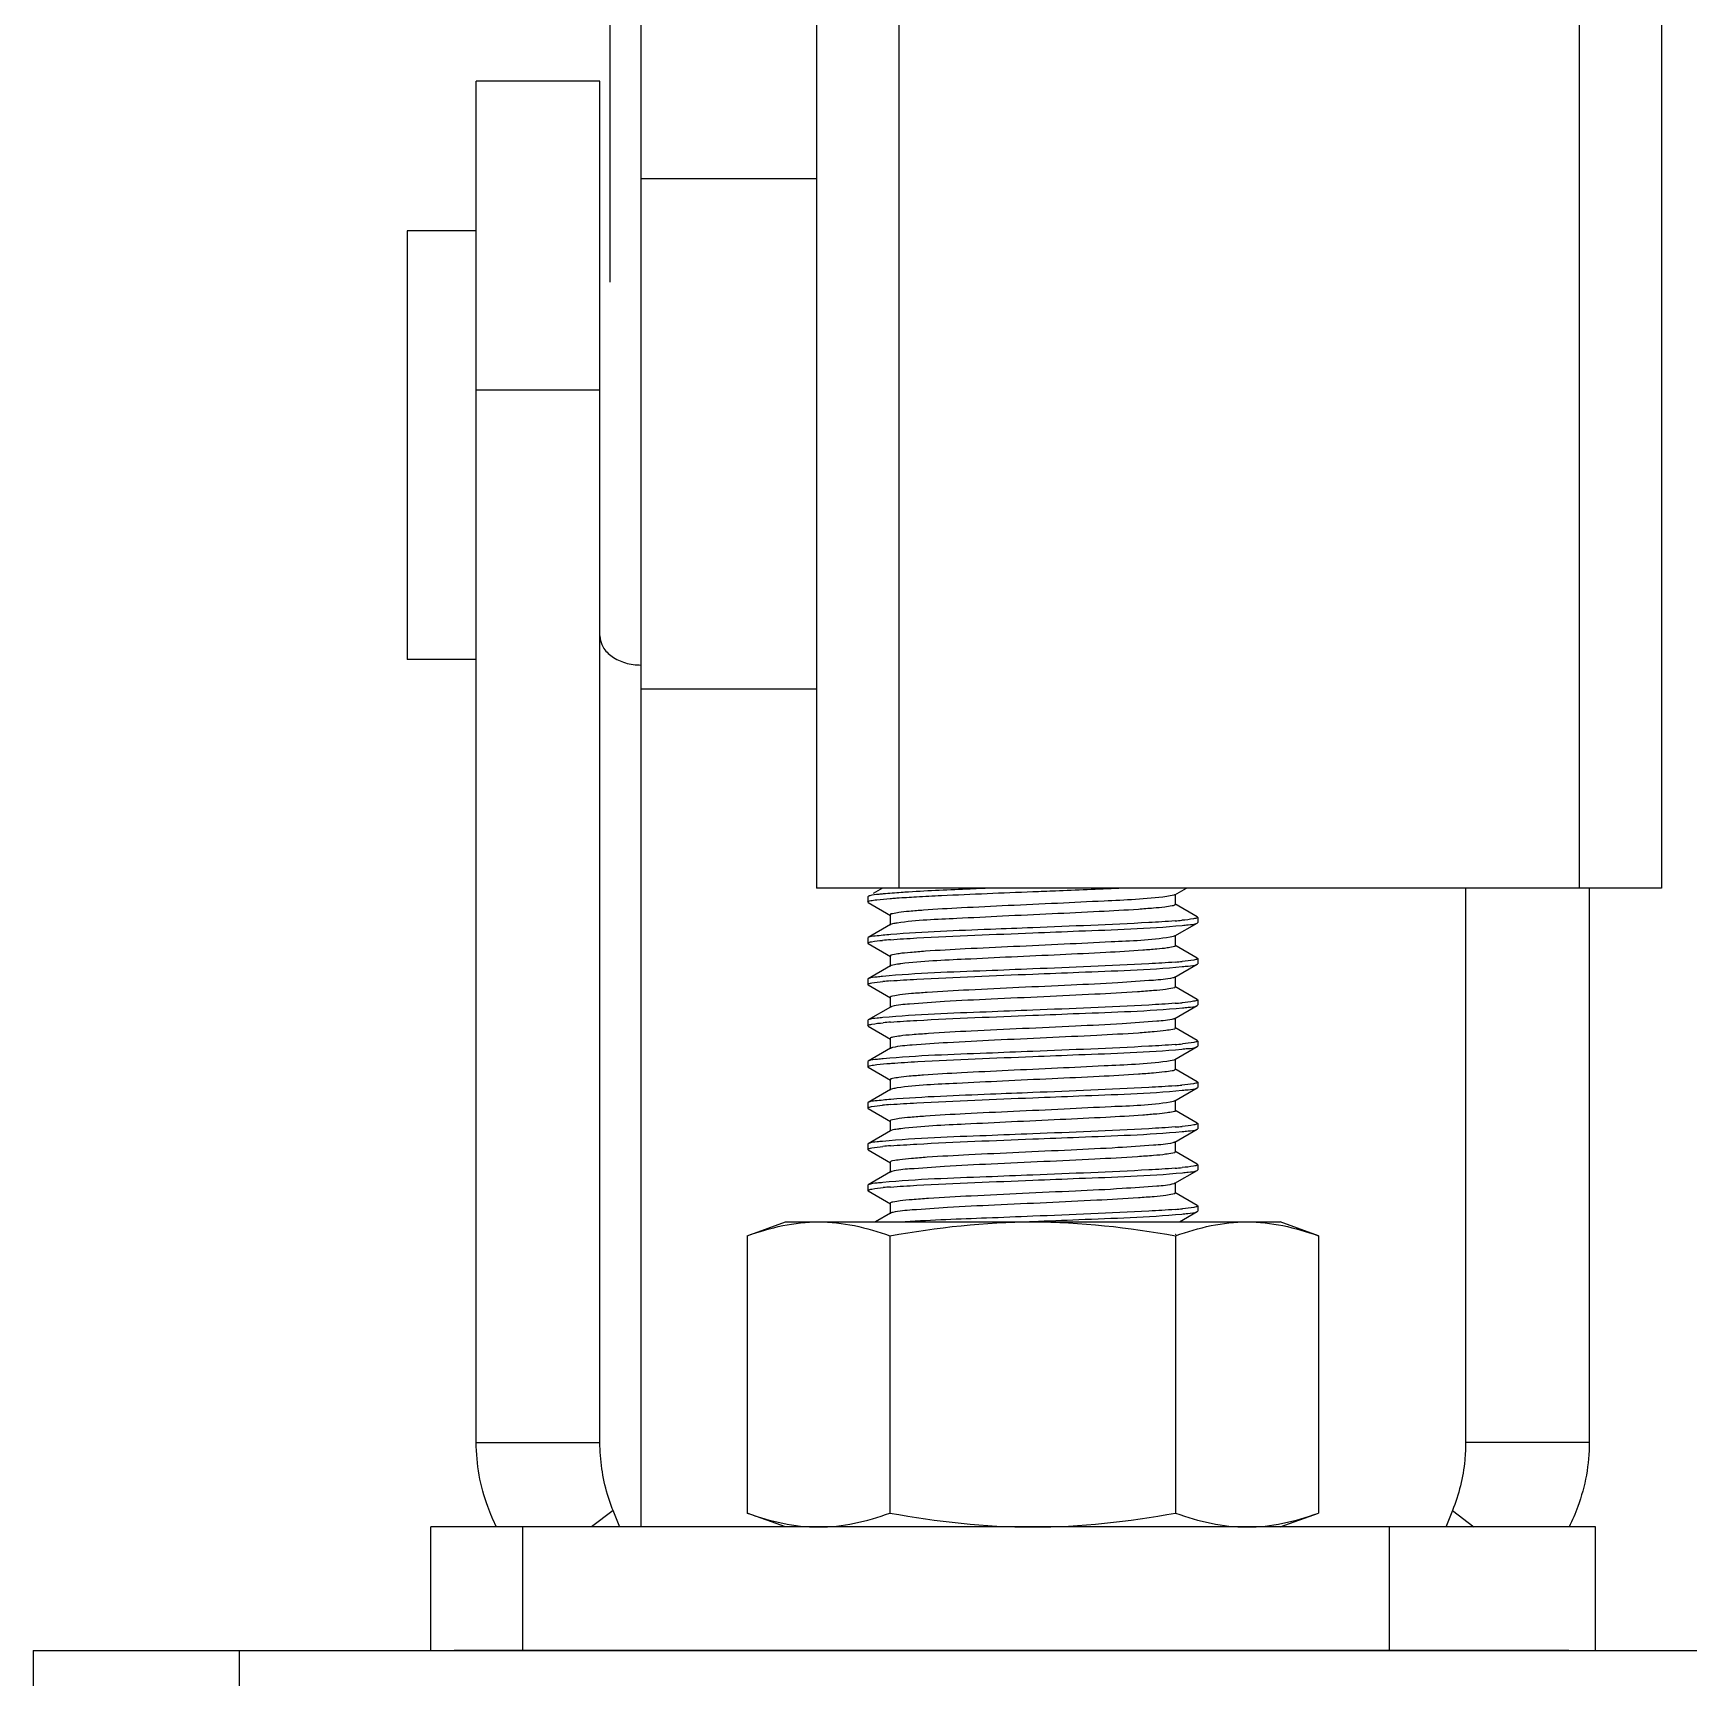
# Model space of a CAD drawing. Extents: x 1725261 to 1937680, y 860327 to 1571294.
# Drawn here: x 1824539 to 1825254, y 1235058 to 1235768 of the extents above; entities that cross this region are included whole.
import ezdxf

# ---------------------------------------------------------------- set-up
doc = ezdxf.new("R2010")
doc.units = 0
doc.header["$LTSCALE"] = 1000
doc.header["$MEASUREMENT"] = 0

msp = doc.modelspace()

# ---------------------------------------------------------------- linework, layer by layer
at = {"linetype": 'Continuous'}
for p, q in [((1824787.96, 1235660.53), (1824787.96, 1238674.19)), ((1824876.94, 1238358.6), (1824876.94, 1235398.99)), ((1824912.53, 1238358.6), (1824912.53, 1235398.99)), ((1825206.15, 1238358.6), (1825206.15, 1235398.99)), ((1825241.74, 1238358.6), (1825241.74, 1235398.99)), ((1824801.31, 1235123.13), (1824801.31, 1236197.1)), ((1824730.13, 1235159.65), (1824730.13, 1235747.36)), ((1824783.52, 1235747.36), (1824730.13, 1235747.36)), ((1824783.52, 1235159.65), (1824783.52, 1235747.36)), ((1824876.94, 1235705.12), (1824801.31, 1235705.12)), ((1824730.13, 1235682.62), (1824700.34, 1235682.62)), ((1824783.52, 1235613.89), (1824730.13, 1235613.89)), ((1824730.13, 1235497.69), (1824700.34, 1235497.69)), ((1824876.94, 1235484.88), (1824801.31, 1235484.88)), ((1825241.74, 1235398.99), (1824876.94, 1235398.99)), ((1824905.55, 1235398.99), (1824901.51, 1235396.66)), ((1825031.72, 1235396.1), (1825036.72, 1235398.99)), ((1825157.21, 1235398.99), (1825157.21, 1235159.65)), ((1825210.59, 1235398.99), (1825210.59, 1235159.65)), ((1824899.35, 1235395.4), (1824899.18, 1235395.21)), ((1824899.18, 1235395.21), (1824899.18, 1235392.98)), ((1824899.35, 1235392.79), (1824899.18, 1235392.98)), ((1824899.35, 1235392.79), (1824909.01, 1235387.2)), ((1824908.83, 1235394.48), (1824909.33, 1235394.52)), ((1825041.37, 1235386.51), (1825031.72, 1235392.1)), ((1825031.91, 1235391.87), (1825031.91, 1235396.32)), ((1824909.01, 1235383.2), (1824899.35, 1235377.61)), ((1824908.81, 1235387.42), (1824908.81, 1235382.97)), ((1825031.72, 1235378.3), (1825041.37, 1235383.89)), ((1825041.37, 1235386.51), (1825041.54, 1235386.31)), ((1825041.37, 1235383.89), (1825041.54, 1235384.09)), ((1825041.54, 1235386.31), (1825041.54, 1235384.09)), ((1824899.35, 1235377.61), (1824899.18, 1235377.41)), ((1824899.18, 1235377.41), (1824899.18, 1235375.19)), ((1825031.91, 1235374.08), (1825031.91, 1235378.53)), ((1824899.35, 1235374.99), (1824899.18, 1235375.19)), ((1824899.35, 1235374.99), (1824909.01, 1235369.4)), ((1824908.81, 1235369.63), (1824908.81, 1235365.18)), ((1825041.37, 1235368.71), (1825031.72, 1235374.3)), ((1825041.37, 1235368.71), (1825041.54, 1235368.52)), ((1825041.54, 1235368.52), (1825041.54, 1235366.29)), ((1824909.01, 1235365.4), (1824899.35, 1235359.81)), ((1824909.28, 1235365.53), (1824909.01, 1235365.4)), ((1825031.72, 1235360.51), (1825041.37, 1235366.1)), ((1825041.37, 1235366.1), (1825041.54, 1235366.29)), ((1824899.35, 1235359.81), (1824899.18, 1235359.62)), ((1824899.18, 1235359.62), (1824899.18, 1235357.39)), ((1824899.35, 1235357.2), (1824899.18, 1235357.39)), ((1824899.35, 1235357.2), (1824909.01, 1235351.61)), ((1825041.37, 1235350.92), (1825031.72, 1235356.51)), ((1825031.91, 1235356.28), (1825031.91, 1235360.73)), ((1824909.01, 1235347.61), (1824899.35, 1235342.02)), ((1824908.81, 1235351.83), (1824908.81, 1235347.38)), ((1825031.72, 1235342.71), (1825041.37, 1235348.3)), ((1825041.37, 1235350.92), (1825041.54, 1235350.72)), ((1825041.37, 1235348.3), (1825041.54, 1235348.5)), ((1825041.54, 1235350.72), (1825041.54, 1235348.5)), ((1824899.35, 1235342.02), (1824899.18, 1235341.82)), ((1824899.18, 1235341.82), (1824899.18, 1235339.6)), ((1825031.72, 1235342.71), (1825031.36, 1235342.56)), ((1825031.91, 1235338.49), (1825031.91, 1235342.94)), ((1824899.35, 1235339.4), (1824899.18, 1235339.6)), ((1824899.35, 1235339.4), (1824909.01, 1235333.81)), ((1824908.81, 1235334.04), (1824908.81, 1235329.59)), ((1825041.37, 1235333.12), (1825031.72, 1235338.71)), ((1825041.37, 1235333.12), (1825041.54, 1235332.93)), ((1825041.54, 1235332.93), (1825041.54, 1235330.7)), ((1824909.01, 1235329.82), (1824899.35, 1235324.22)), ((1825031.72, 1235324.92), (1825041.37, 1235330.51)), ((1825041.37, 1235330.51), (1825041.54, 1235330.7)), ((1824899.35, 1235324.22), (1824899.18, 1235324.03)), ((1824899.18, 1235324.03), (1824899.18, 1235321.8)), ((1824899.35, 1235321.61), (1824899.18, 1235321.8)), ((1824899.35, 1235321.61), (1824909.01, 1235316.02)), ((1824908.83, 1235323.3), (1824909.33, 1235323.34)), ((1825041.37, 1235315.33), (1825031.72, 1235320.92)), ((1825031.91, 1235320.69), (1825031.91, 1235325.14)), ((1824909.01, 1235312.02), (1824899.35, 1235306.43)), ((1824908.81, 1235316.24), (1824908.81, 1235311.79)), ((1825031.72, 1235307.12), (1825041.37, 1235312.71)), ((1825041.37, 1235315.33), (1825041.54, 1235315.13)), ((1825041.37, 1235312.71), (1825041.54, 1235312.91)), ((1825041.54, 1235315.13), (1825041.54, 1235312.91)), ((1824899.35, 1235306.43), (1824899.18, 1235306.23)), ((1824899.18, 1235306.23), (1824899.18, 1235304.01)), ((1824899.35, 1235303.81), (1824899.18, 1235304.01)), ((1825031.91, 1235302.9), (1825031.91, 1235307.35)), ((1824899.35, 1235303.81), (1824909.01, 1235298.22)), ((1824908.81, 1235298.45), (1824908.81, 1235294)), ((1825041.37, 1235297.53), (1825031.72, 1235303.12)), ((1825041.37, 1235297.53), (1825041.54, 1235297.34)), ((1825041.54, 1235297.34), (1825041.54, 1235295.11)), ((1824909.01, 1235294.23), (1824899.35, 1235288.63)), ((1824909.28, 1235294.35), (1824909.01, 1235294.23)), ((1825031.72, 1235289.33), (1825041.37, 1235294.92)), ((1825041.37, 1235294.92), (1825041.54, 1235295.11)), ((1824899.35, 1235288.63), (1824899.18, 1235288.44)), ((1824899.18, 1235288.44), (1824899.18, 1235286.21)), ((1824899.35, 1235286.02), (1824899.18, 1235286.21)), ((1824899.35, 1235286.02), (1824909.01, 1235280.43)), ((1825041.37, 1235279.74), (1825031.72, 1235285.33)), ((1825031.91, 1235285.1), (1825031.91, 1235289.55)), ((1824909.01, 1235276.43), (1824899.35, 1235270.84)), ((1824908.81, 1235280.65), (1824908.81, 1235276.2)), ((1825031.72, 1235271.53), (1825041.37, 1235277.12)), ((1825041.37, 1235279.74), (1825041.54, 1235279.54)), ((1825041.37, 1235277.12), (1825041.54, 1235277.32)), ((1825041.54, 1235279.54), (1825041.54, 1235277.32)), ((1824899.35, 1235270.84), (1824899.18, 1235270.64)), ((1824899.18, 1235270.64), (1824899.18, 1235268.42)), ((1824899.35, 1235268.22), (1824899.18, 1235268.42)), ((1824899.35, 1235268.22), (1824909.01, 1235262.63)), ((1825031.72, 1235271.53), (1825031.36, 1235271.38)), ((1825031.91, 1235267.31), (1825031.91, 1235271.76)), ((1824908.81, 1235262.86), (1824908.81, 1235258.41)), ((1825041.37, 1235261.94), (1825031.72, 1235267.53)), ((1825041.37, 1235261.94), (1825041.54, 1235261.75)), ((1825041.54, 1235261.75), (1825041.54, 1235259.52)), ((1824847.08, 1235248.84), (1824863.59, 1235254.85)), ((1824863.59, 1235254.85), (1825077.13, 1235254.85)), ((1824909.01, 1235258.64), (1824902.47, 1235254.85)), ((1825033.64, 1235254.85), (1825041.37, 1235259.33)), ((1825041.37, 1235259.33), (1825041.54, 1235259.52)), ((1825093.65, 1235248.84), (1825077.13, 1235254.85)), ((1824847.08, 1235248.84), (1824847.08, 1235129.18)), ((1824908.72, 1235248.84), (1824908.72, 1235129.18)), ((1825032.01, 1235248.84), (1825032.01, 1235129.18)), ((1825093.65, 1235248.84), (1825093.65, 1235129.18)), ((1824730.13, 1235159.65), (1824783.52, 1235159.65)), ((1825210.59, 1235159.65), (1825157.21, 1235159.65)), ((1824789.19, 1235130.22), (1824779.93, 1235123.18)), ((1824792.04, 1235123.13), (1824789.19, 1235130.22)), ((1824863.59, 1235123.17), (1824847.08, 1235129.18)), ((1825077.13, 1235123.17), (1825093.65, 1235129.18)), ((1825151.53, 1235130.22), (1825148.69, 1235123.13)), ((1825151.53, 1235130.22), (1825160.79, 1235123.18)), ((1825213.27, 1235123.17), (1824710.56, 1235123.17)), ((1824710.56, 1235069.78), (1824710.56, 1235123.17)), ((1824750.24, 1235069.78), (1824750.24, 1235123.17)), ((1825124.3, 1235069.78), (1825124.3, 1235123.17)), ((1825213.27, 1235069.78), (1825213.27, 1235123.17)), ((1824538.83, 1235069.78), (1824538.83, 1234963.01)), ((1824538.83, 1235069.78), (1825265.42, 1235069.78)), ((1824627.81, 1235069.78), (1824627.81, 1234963.01))]:
    msp.add_line(p, q, dxfattribs=at)
msp.add_line((1824700.34, 1235682.62), (1824700.34, 1235497.69))
at = {"color": 7}
msp.add_line((1825201.7, 1235069.78), (1824720.58, 1235069.78), dxfattribs=at)
at = {"linetype": 'Continuous'}
for centre, radius, start, end in [((1825015.69, 1235590.91), 206.72, 274.45949, 275.27319), ((1824924.07, 1235182.04), 195.24, 94.44665, 95.44856), ((1825016.1, 1235568.26), 201.86, 274.45708, 275.34311), ((1824924.19, 1235162.81), 196.68, 94.45208, 95.42243), ((1825016.06, 1235550.93), 202.32, 274.45721, 275.33727), ((1824924.59, 1235140.32), 201.39, 94.4567, 95.35017), ((1825030.02, 1235346.45), 4.11, 287.90929, 289.04387), ((1824912.19, 1235320.84), 9.56, 103.46037, 104.3304), ((1825016.28, 1235530.46), 199.64, 274.45618, 275.37567), ((1825015.69, 1235519.73), 206.72, 274.45949, 275.27319), ((1824924.07, 1235110.86), 195.24, 94.44665, 95.44856), ((1825016.1, 1235497.08), 201.86, 274.45708, 275.34311), ((1824924.19, 1235091.63), 196.68, 94.45208, 95.42243), ((1825016.06, 1235479.75), 202.32, 274.45721, 275.33727), ((1824924.59, 1235069.14), 201.39, 94.4567, 95.35017), ((1825030.02, 1235275.27), 4.11, 287.90929, 289.04387), ((1824912.19, 1235249.66), 9.56, 103.46037, 104.3304), ((1825016.28, 1235459.28), 199.64, 274.45618, 275.37567)]:
    msp.add_arc(centre, radius, start, end, dxfattribs=at)
for points, knots in [([(1824783.52, 1235507.83), (1824783.52, 1235506.16), (1824784.6, 1235502.58), (1824788.74, 1235498.48), (1824794.57, 1235495.85), (1824799.02, 1235495.25), (1824801.31, 1235495.25)], [0, 0, 0, 0, 0.209483, 0.444656, 0.71201, 1, 1, 1, 1]), ([(1824916.74, 1235397.24), (1824915.69, 1235397.18), (1824912.04, 1235396.95), (1824908.39, 1235396.68), (1824905.81, 1235396.44)], [0, 0, 0, 0, 0.289976, 1, 1, 1, 1]), ([(1824953.72, 1235398.99), (1824950.24, 1235398.85), (1824937.91, 1235398.33), (1824925.58, 1235397.78), (1824916.74, 1235397.24)], [0, 0, 0, 0, 0.282306, 1, 1, 1, 1]), ([(1824920.1, 1235395.21), (1824923.7, 1235395.41), (1824940.44, 1235396.26), (1824957.2, 1235396.91), (1824970.36, 1235397.43)], [0, 0, 0, 0, 0.214557, 1, 1, 1, 1]), ([(1824970.36, 1235397.43), (1824973.61, 1235397.56), (1824986.01, 1235398.06), (1824998.41, 1235398.56), (1825007.56, 1235398.99)], [0, 0, 0, 0, 0.261922, 1, 1, 1, 1]), ([(1824899.18, 1235392.98), (1824899.18, 1235393.07), (1824900.02, 1235393.66), (1824900.86, 1235393.61), (1824901.64, 1235393.73)], [0, 0, 0, 0, 0.092798, 1, 1, 1, 1]), ([(1824899.97, 1235395.63), (1824899.85, 1235395.6), (1824899.64, 1235395.53), (1824899.43, 1235395.45), (1824899.35, 1235395.4)], [0, 0, 0, 0, 0.580864, 1, 1, 1, 1]), ([(1824905.81, 1235396.44), (1824905.15, 1235396.38), (1824903.2, 1235396.17), (1824901.23, 1235395.97), (1824899.97, 1235395.63)], [0, 0, 0, 0, 0.336916, 1, 1, 1, 1]), ([(1824901.64, 1235393.73), (1824902.09, 1235393.8), (1824904.48, 1235394.12), (1824906.88, 1235394.32), (1824908.83, 1235394.48)], [0, 0, 0, 0, 0.190958, 1, 1, 1, 1]), ([(1825028.2, 1235395.33), (1825019.23, 1235394.13), (1825003.46, 1235393.52), (1824980.63, 1235392.32), (1824960.09, 1235391.41), (1824940.86, 1235390.47), (1824926.54, 1235389.69), (1824917.68, 1235388.96), (1824912.91, 1235388.55), (1824910.64, 1235388.04), (1824908.81, 1235387.78), (1824908.81, 1235387.42)], [0, 0, 0, 0, 0.226556, 0.394464, 0.573122, 0.741029, 0.877994, 0.929534, 0.967621, 0.99116, 1, 1, 1, 1]), ([(1824909.33, 1235394.52), (1824910.12, 1235394.58), (1824913.71, 1235394.84), (1824917.3, 1235395.06), (1824920.1, 1235395.21)], [0, 0, 0, 0, 0.220114, 1, 1, 1, 1]), ([(1825031.86, 1235391.76), (1825031.56, 1235391.4), (1825029.83, 1235391.2), (1825026.83, 1235390.63), (1825021.88, 1235390.23), (1825012.5, 1235389.5), (1824997.89, 1235388.72), (1824978.36, 1235387.78), (1824957.85, 1235386.88), (1824935.54, 1235385.66), (1824920.28, 1235385.14), (1824911.75, 1235383.85)], [0, 0, 0, 0, 0.011937, 0.038615, 0.07957, 0.133598, 0.274096, 0.443272, 0.620779, 0.785256, 1, 1, 1, 1]), ([(1825031.72, 1235396.1), (1825031.57, 1235396.01), (1825030.42, 1235395.61), (1825029.22, 1235395.47), (1825028.2, 1235395.33)], [0, 0, 0, 0, 0.140461, 1, 1, 1, 1]), ([(1825031.91, 1235391.87), (1825031.91, 1235391.85), (1825031.9, 1235391.81), (1825031.88, 1235391.78), (1825031.86, 1235391.76)], [0, 0, 0, 0, 0.463467, 1, 1, 1, 1]), ([(1824911.75, 1235383.85), (1824911.42, 1235383.8), (1824910.51, 1235383.64), (1824909.54, 1235383.5), (1824909.01, 1235383.2)], [0, 0, 0, 0, 0.353551, 1, 1, 1, 1]), ([(1825031.77, 1235384.81), (1825027.99, 1235384.51), (1825007.54, 1235383.28), (1824987.06, 1235382.53), (1824970.36, 1235381.86)], [0, 0, 0, 0, 0.184619, 1, 1, 1, 1]), ([(1824970.36, 1235379.64), (1824977.01, 1235379.9), (1824998.52, 1235380.82), (1825020.07, 1235381.46), (1825034.89, 1235382.85)], [0, 0, 0, 0, 0.308711, 1, 1, 1, 1]), ([(1825040.71, 1235385.88), (1825040.39, 1235385.79), (1825038.4, 1235385.41), (1825036.38, 1235385.22), (1825034.69, 1235385.06)], [0, 0, 0, 0, 0.163149, 1, 1, 1, 1]), ([(1825034.89, 1235382.85), (1825035.72, 1235382.93), (1825037.86, 1235383.23), (1825040.2, 1235383.21), (1825041.37, 1235383.89)], [0, 0, 0, 0, 0.379419, 1, 1, 1, 1]), ([(1825041.54, 1235386.31), (1825041.54, 1235386.21), (1825041.2, 1235386), (1825040.92, 1235385.93), (1825040.71, 1235385.88)], [0, 0, 0, 0, 0.312916, 1, 1, 1, 1]), ([(1824899.18, 1235375.19), (1824899.18, 1235375.28), (1824899.47, 1235375.48), (1824899.72, 1235375.54), (1824899.91, 1235375.59)], [0, 0, 0, 0, 0.319044, 1, 1, 1, 1]), ([(1824909.03, 1235378.92), (1824906.81, 1235378.75), (1824903.65, 1235378.31), (1824900.25, 1235378.12), (1824899.35, 1235377.61)], [0, 0, 0, 0, 0.683777, 1, 1, 1, 1]), ([(1824899.91, 1235375.59), (1824900.2, 1235375.68), (1824902.06, 1235376.06), (1824903.95, 1235376.24), (1824905.54, 1235376.4)], [0, 0, 0, 0, 0.160861, 1, 1, 1, 1]), ([(1825029.66, 1235377.76), (1825021.26, 1235376.32), (1825005.93, 1235375.92), (1824983.41, 1235374.63), (1824962.37, 1235373.73), (1824942.42, 1235372.76), (1824927.47, 1235371.96), (1824918.16, 1235371.21), (1824913.13, 1235370.79), (1824910.75, 1235370.25), (1824908.81, 1235370), (1824908.82, 1235369.63)], [0, 0, 0, 0, 0.210773, 0.377666, 0.558838, 0.731273, 0.873076, 0.926648, 0.966309, 0.990838, 1, 1, 1, 1]), ([(1824908.94, 1235376.69), (1824912.71, 1235376.99), (1824933.17, 1235378.22), (1824953.66, 1235378.97), (1824970.36, 1235379.64)], [0, 0, 0, 0, 0.184504, 1, 1, 1, 1]), ([(1824970.36, 1235381.86), (1824964.27, 1235381.62), (1824943.82, 1235380.78), (1824923.36, 1235380.04), (1824909.03, 1235378.92)], [0, 0, 0, 0, 0.297814, 1, 1, 1, 1]), ([(1825031.71, 1235378.3), (1825031.48, 1235378.17), (1825030.79, 1235377.97), (1825030.1, 1235377.83), (1825029.66, 1235377.76)], [0, 0, 0, 0, 0.374139, 1, 1, 1, 1]), ([(1825031.91, 1235374.08), (1825031.91, 1235373.73), (1825030.15, 1235373.47), (1825027.93, 1235372.97), (1825023.29, 1235372.56), (1825014.64, 1235371.84), (1825000.65, 1235371.07), (1824981.77, 1235370.14), (1824961.5, 1235369.24), (1824938.56, 1235368.07), (1824922.6, 1235367.4), (1824913.39, 1235366.28)], [0, 0, 0, 0, 0.008683, 0.031763, 0.069103, 0.119686, 0.254361, 0.420111, 0.597552, 0.765912, 1, 1, 1, 1]), ([(1825041.54, 1235368.52), (1825041.54, 1235368.43), (1825041.25, 1235368.23), (1825041, 1235368.16), (1825040.81, 1235368.11)], [0, 0, 0, 0, 0.318137, 1, 1, 1, 1]), ([(1824970.36, 1235364.07), (1824963.66, 1235363.8), (1824942.05, 1235362.88), (1824920.4, 1235362.26), (1824905.54, 1235360.82)], [0, 0, 0, 0, 0.309919, 1, 1, 1, 1]), ([(1824908.93, 1235358.89), (1824912.7, 1235359.19), (1824933.17, 1235360.43), (1824953.66, 1235361.18), (1824970.36, 1235361.84)], [0, 0, 0, 0, 0.184493, 1, 1, 1, 1]), ([(1824913.39, 1235366.28), (1824912.91, 1235366.22), (1824911.54, 1235366.03), (1824910.14, 1235365.85), (1824909.28, 1235365.53)], [0, 0, 0, 0, 0.341642, 1, 1, 1, 1]), ([(1825031.78, 1235367.02), (1825028.01, 1235366.72), (1825007.55, 1235365.48), (1824987.06, 1235364.73), (1824970.36, 1235364.07)], [0, 0, 0, 0, 0.184538, 1, 1, 1, 1]), ([(1824970.36, 1235361.84), (1824977, 1235362.11), (1824998.51, 1235363.02), (1825020.06, 1235363.66), (1825034.88, 1235365.06)], [0, 0, 0, 0, 0.308641, 1, 1, 1, 1]), ([(1825034.88, 1235365.06), (1825035.71, 1235365.13), (1825037.85, 1235365.44), (1825040.2, 1235365.41), (1825041.37, 1235366.1)], [0, 0, 0, 0, 0.379512, 1, 1, 1, 1]), ([(1825040.81, 1235368.11), (1825040.51, 1235368.03), (1825038.55, 1235367.63), (1825036.56, 1235367.44), (1825034.89, 1235367.28)], [0, 0, 0, 0, 0.159502, 1, 1, 1, 1]), ([(1824899.18, 1235357.39), (1824899.18, 1235357.49), (1824899.48, 1235357.68), (1824899.73, 1235357.75), (1824899.91, 1235357.8)], [0, 0, 0, 0, 0.318595, 1, 1, 1, 1]), ([(1824905.54, 1235360.82), (1824904.75, 1235360.75), (1824902.71, 1235360.46), (1824900.48, 1235360.47), (1824899.35, 1235359.81)], [0, 0, 0, 0, 0.378482, 1, 1, 1, 1]), ([(1824899.91, 1235357.8), (1824900.21, 1235357.88), (1824902.09, 1235358.27), (1824904.01, 1235358.45), (1824905.61, 1235358.61)], [0, 0, 0, 0, 0.160696, 1, 1, 1, 1]), ([(1825030.76, 1235360.18), (1825028.04, 1235359.53), (1825020.1, 1235358.98), (1825005.49, 1235357.92), (1824986.13, 1235357.01), (1824964.66, 1235356.02), (1824944.01, 1235355.04), (1824928.41, 1235354.22), (1824918.66, 1235353.45), (1824913.36, 1235353.03), (1824910.86, 1235352.47), (1824908.82, 1235352.22), (1824908.82, 1235351.83)], [0, 0, 0, 0, 0.068576, 0.194029, 0.359725, 0.543506, 0.720761, 0.867753, 0.923531, 0.964877, 0.99049, 1, 1, 1, 1]), ([(1825031.91, 1235356.28), (1825031.91, 1235355.89), (1825029.81, 1235355.65), (1825027.25, 1235355.06), (1825021.81, 1235354.64), (1825011.84, 1235353.86), (1824995.92, 1235353.03), (1824974.92, 1235352.04), (1824953.25, 1235351.03), (1824933.91, 1235350.15), (1824919.68, 1235349.01), (1824912.02, 1235348.56), (1824909.55, 1235347.82)], [0, 0, 0, 0, 0.009703, 0.035887, 0.07813, 0.135078, 0.284815, 0.464601, 0.649729, 0.81476, 0.937049, 1, 1, 1, 1]), ([(1825031.71, 1235360.51), (1825031.6, 1235360.44), (1825031.28, 1235360.32), (1825030.95, 1235360.23), (1825030.76, 1235360.18)], [0, 0, 0, 0, 0.406881, 1, 1, 1, 1]), ([(1824909.55, 1235347.82), (1824909.45, 1235347.79), (1824909.26, 1235347.73), (1824909.08, 1235347.65), (1824909.01, 1235347.61)], [0, 0, 0, 0, 0.569522, 1, 1, 1, 1]), ([(1825031.78, 1235349.22), (1825028.01, 1235348.92), (1825007.55, 1235347.69), (1824987.06, 1235346.94), (1824970.36, 1235346.27)], [0, 0, 0, 0, 0.184553, 1, 1, 1, 1]), ([(1824970.36, 1235344.05), (1824977.02, 1235344.31), (1824998.57, 1235345.23), (1825020.15, 1235345.86), (1825034.99, 1235347.27)], [0, 0, 0, 0, 0.309073, 1, 1, 1, 1]), ([(1825040.72, 1235350.29), (1825040.41, 1235350.21), (1825038.48, 1235349.83), (1825036.52, 1235349.64), (1825034.88, 1235349.49)], [0, 0, 0, 0, 0.163341, 1, 1, 1, 1]), ([(1825034.99, 1235347.27), (1825035.8, 1235347.35), (1825037.91, 1235347.65), (1825040.21, 1235347.63), (1825041.37, 1235348.3)], [0, 0, 0, 0, 0.379133, 1, 1, 1, 1]), ([(1825041.54, 1235350.72), (1825041.54, 1235350.62), (1825041.2, 1235350.42), (1825040.93, 1235350.35), (1825040.72, 1235350.29)], [0, 0, 0, 0, 0.314295, 1, 1, 1, 1]), ([(1824899.18, 1235339.6), (1824899.18, 1235339.7), (1824899.51, 1235339.9), (1824899.77, 1235339.97), (1824899.97, 1235340.02)], [0, 0, 0, 0, 0.315177, 1, 1, 1, 1]), ([(1824905.61, 1235343.04), (1824904.81, 1235342.96), (1824902.75, 1235342.67), (1824900.49, 1235342.68), (1824899.35, 1235342.02)], [0, 0, 0, 0, 0.378727, 1, 1, 1, 1]), ([(1824899.97, 1235340.02), (1824900.28, 1235340.1), (1824902.21, 1235340.49), (1824904.17, 1235340.68), (1824905.81, 1235340.83)], [0, 0, 0, 0, 0.16229, 1, 1, 1, 1]), ([(1824970.36, 1235346.27), (1824963.68, 1235346.01), (1824942.09, 1235345.08), (1824920.46, 1235344.46), (1824905.61, 1235343.04)], [0, 0, 0, 0, 0.309586, 1, 1, 1, 1]), ([(1825031.29, 1235342.53), (1825028.9, 1235341.76), (1825021.34, 1235341.37), (1825007.24, 1235340.18), (1824987.91, 1235339.32), (1824966.17, 1235338.29), (1824945.07, 1235337.3), (1824929.05, 1235336.47), (1824918.99, 1235335.68), (1824913.51, 1235335.26), (1824910.93, 1235334.68), (1824908.82, 1235334.44), (1824908.82, 1235334.04)], [0, 0, 0, 0, 0.061098, 0.182334, 0.347135, 0.532706, 0.713328, 0.863975, 0.921317, 0.963856, 0.990226, 1, 1, 1, 1]), ([(1824908.94, 1235341.1), (1824912.71, 1235341.4), (1824933.17, 1235342.63), (1824953.66, 1235343.38), (1824970.36, 1235344.05)], [0, 0, 0, 0, 0.184541, 1, 1, 1, 1]), ([(1825031.91, 1235338.49), (1825031.91, 1235338.1), (1825029.87, 1235337.85), (1825027.37, 1235337.29), (1825022.06, 1235336.87), (1825012.31, 1235336.1), (1824996.71, 1235335.28), (1824976.05, 1235334.3), (1824954.58, 1235333.31), (1824935.22, 1235332.4), (1824920.62, 1235331.34), (1824912.68, 1235330.79), (1824909.96, 1235330.14)], [0, 0, 0, 0, 0.009517, 0.035128, 0.076492, 0.132277, 0.279305, 0.456588, 0.640385, 0.806077, 0.931494, 1, 1, 1, 1]), ([(1825041.54, 1235332.93), (1825041.54, 1235332.84), (1825041.26, 1235332.64), (1825041.02, 1235332.58), (1825040.83, 1235332.53)], [0, 0, 0, 0, 0.319254, 1, 1, 1, 1]), ([(1824970.36, 1235328.48), (1824963.72, 1235328.21), (1824942.19, 1235327.3), (1824920.64, 1235326.66), (1824905.81, 1235325.26)], [0, 0, 0, 0, 0.308784, 1, 1, 1, 1]), ([(1824909.82, 1235330.1), (1824909.66, 1235330.06), (1824909.38, 1235329.98), (1824909.11, 1235329.87), (1824909.01, 1235329.82)], [0, 0, 0, 0, 0.585672, 1, 1, 1, 1]), ([(1824909.33, 1235323.34), (1824913.11, 1235323.63), (1824933.44, 1235324.85), (1824953.8, 1235325.59), (1824970.36, 1235326.25)], [0, 0, 0, 0, 0.186017, 1, 1, 1, 1]), ([(1825031.79, 1235331.43), (1825028.02, 1235331.13), (1825007.56, 1235329.89), (1824987.07, 1235329.14), (1824970.36, 1235328.48)], [0, 0, 0, 0, 0.184509, 1, 1, 1, 1]), ([(1824970.36, 1235326.25), (1824976.97, 1235326.52), (1824998.41, 1235327.43), (1825019.9, 1235328.07), (1825034.69, 1235329.45)], [0, 0, 0, 0, 0.307895, 1, 1, 1, 1]), ([(1825034.69, 1235329.45), (1825035.54, 1235329.53), (1825037.75, 1235329.84), (1825040.16, 1235329.8), (1825041.37, 1235330.51)], [0, 0, 0, 0, 0.380051, 1, 1, 1, 1]), ([(1825040.83, 1235332.53), (1825040.53, 1235332.44), (1825038.6, 1235332.04), (1825036.64, 1235331.86), (1825034.99, 1235331.7)], [0, 0, 0, 0, 0.159053, 1, 1, 1, 1]), ([(1824899.18, 1235321.8), (1824899.18, 1235321.89), (1824900.02, 1235322.48), (1824900.86, 1235322.43), (1824901.64, 1235322.55)], [0, 0, 0, 0, 0.092798, 1, 1, 1, 1]), ([(1824905.81, 1235325.26), (1824904.99, 1235325.18), (1824902.85, 1235324.88), (1824900.52, 1235324.9), (1824899.35, 1235324.22)], [0, 0, 0, 0, 0.379378, 1, 1, 1, 1]), ([(1824901.64, 1235322.55), (1824902.09, 1235322.62), (1824904.48, 1235322.94), (1824906.88, 1235323.14), (1824908.83, 1235323.3)], [0, 0, 0, 0, 0.190958, 1, 1, 1, 1]), ([(1825028.2, 1235324.15), (1825019.23, 1235322.95), (1825003.46, 1235322.34), (1824980.63, 1235321.14), (1824960.09, 1235320.23), (1824940.86, 1235319.29), (1824926.54, 1235318.51), (1824917.68, 1235317.78), (1824912.91, 1235317.37), (1824910.64, 1235316.86), (1824908.81, 1235316.6), (1824908.81, 1235316.24)], [0, 0, 0, 0, 0.226556, 0.394464, 0.573122, 0.741029, 0.877994, 0.929534, 0.967621, 0.99116, 1, 1, 1, 1]), ([(1825031.86, 1235320.58), (1825031.56, 1235320.22), (1825029.83, 1235320.02), (1825026.83, 1235319.45), (1825021.88, 1235319.05), (1825012.5, 1235318.32), (1824997.89, 1235317.54), (1824978.36, 1235316.6), (1824957.85, 1235315.7), (1824935.54, 1235314.48), (1824920.28, 1235313.96), (1824911.75, 1235312.67)], [0, 0, 0, 0, 0.011937, 0.038615, 0.07957, 0.133598, 0.274096, 0.443272, 0.620779, 0.785256, 1, 1, 1, 1]), ([(1825031.72, 1235324.92), (1825031.57, 1235324.83), (1825030.42, 1235324.44), (1825029.22, 1235324.29), (1825028.2, 1235324.15)], [0, 0, 0, 0, 0.140461, 1, 1, 1, 1]), ([(1825031.91, 1235320.69), (1825031.91, 1235320.67), (1825031.9, 1235320.63), (1825031.88, 1235320.6), (1825031.86, 1235320.58)], [0, 0, 0, 0, 0.463467, 1, 1, 1, 1]), ([(1824911.75, 1235312.67), (1824911.42, 1235312.62), (1824910.51, 1235312.46), (1824909.54, 1235312.32), (1824909.01, 1235312.02)], [0, 0, 0, 0, 0.353551, 1, 1, 1, 1]), ([(1825031.77, 1235313.63), (1825027.99, 1235313.33), (1825007.54, 1235312.1), (1824987.06, 1235311.35), (1824970.36, 1235310.68)], [0, 0, 0, 0, 0.184619, 1, 1, 1, 1]), ([(1824970.36, 1235308.46), (1824977.01, 1235308.72), (1824998.52, 1235309.64), (1825020.07, 1235310.28), (1825034.89, 1235311.67)], [0, 0, 0, 0, 0.308711, 1, 1, 1, 1]), ([(1825040.71, 1235314.7), (1825040.39, 1235314.61), (1825038.4, 1235314.23), (1825036.38, 1235314.04), (1825034.69, 1235313.88)], [0, 0, 0, 0, 0.163149, 1, 1, 1, 1]), ([(1825034.89, 1235311.67), (1825035.72, 1235311.75), (1825037.86, 1235312.05), (1825040.2, 1235312.03), (1825041.37, 1235312.71)], [0, 0, 0, 0, 0.379419, 1, 1, 1, 1]), ([(1825041.54, 1235315.13), (1825041.54, 1235315.03), (1825041.2, 1235314.82), (1825040.92, 1235314.75), (1825040.71, 1235314.7)], [0, 0, 0, 0, 0.312916, 1, 1, 1, 1]), ([(1824899.18, 1235304.01), (1824899.18, 1235304.1), (1824899.47, 1235304.3), (1824899.72, 1235304.36), (1824899.91, 1235304.41)], [0, 0, 0, 0, 0.319044, 1, 1, 1, 1]), ([(1824909.03, 1235307.74), (1824906.81, 1235307.57), (1824903.65, 1235307.13), (1824900.25, 1235306.94), (1824899.35, 1235306.43)], [0, 0, 0, 0, 0.683777, 1, 1, 1, 1]), ([(1824899.91, 1235304.41), (1824900.2, 1235304.5), (1824902.06, 1235304.88), (1824903.95, 1235305.06), (1824905.54, 1235305.22)], [0, 0, 0, 0, 0.160861, 1, 1, 1, 1]), ([(1825029.66, 1235306.58), (1825021.26, 1235305.14), (1825005.93, 1235304.74), (1824983.41, 1235303.45), (1824962.37, 1235302.55), (1824942.42, 1235301.58), (1824927.47, 1235300.78), (1824918.16, 1235300.03), (1824913.13, 1235299.61), (1824910.75, 1235299.07), (1824908.81, 1235298.82), (1824908.82, 1235298.45)], [0, 0, 0, 0, 0.210773, 0.377666, 0.558838, 0.731273, 0.873076, 0.926648, 0.966309, 0.990838, 1, 1, 1, 1]), ([(1824908.94, 1235305.51), (1824912.71, 1235305.81), (1824933.17, 1235307.04), (1824953.66, 1235307.79), (1824970.36, 1235308.46)], [0, 0, 0, 0, 0.184504, 1, 1, 1, 1]), ([(1824970.36, 1235310.68), (1824964.27, 1235310.44), (1824943.82, 1235309.6), (1824923.36, 1235308.86), (1824909.03, 1235307.74)], [0, 0, 0, 0, 0.297814, 1, 1, 1, 1]), ([(1825031.71, 1235307.12), (1825031.48, 1235306.99), (1825030.79, 1235306.79), (1825030.1, 1235306.65), (1825029.66, 1235306.58)], [0, 0, 0, 0, 0.374139, 1, 1, 1, 1]), ([(1825031.91, 1235302.9), (1825031.91, 1235302.55), (1825030.15, 1235302.29), (1825027.93, 1235301.79), (1825023.29, 1235301.38), (1825014.64, 1235300.66), (1825000.65, 1235299.89), (1824981.77, 1235298.96), (1824961.5, 1235298.06), (1824938.56, 1235296.89), (1824922.6, 1235296.22), (1824913.39, 1235295.1)], [0, 0, 0, 0, 0.008683, 0.031763, 0.069103, 0.119686, 0.254361, 0.420111, 0.597552, 0.765912, 1, 1, 1, 1]), ([(1825040.81, 1235296.93), (1825040.51, 1235296.85), (1825038.55, 1235296.45), (1825036.56, 1235296.26), (1825034.89, 1235296.1)], [0, 0, 0, 0, 0.159502, 1, 1, 1, 1]), ([(1825041.54, 1235297.34), (1825041.54, 1235297.25), (1825041.25, 1235297.05), (1825041, 1235296.98), (1825040.81, 1235296.93)], [0, 0, 0, 0, 0.318137, 1, 1, 1, 1]), ([(1824970.36, 1235292.89), (1824963.66, 1235292.62), (1824942.05, 1235291.7), (1824920.4, 1235291.08), (1824905.54, 1235289.64)], [0, 0, 0, 0, 0.309919, 1, 1, 1, 1]), ([(1824908.93, 1235287.71), (1824912.7, 1235288.01), (1824933.17, 1235289.25), (1824953.66, 1235290), (1824970.36, 1235290.66)], [0, 0, 0, 0, 0.184493, 1, 1, 1, 1]), ([(1824913.39, 1235295.1), (1824912.91, 1235295.04), (1824911.54, 1235294.85), (1824910.14, 1235294.67), (1824909.28, 1235294.35)], [0, 0, 0, 0, 0.341642, 1, 1, 1, 1]), ([(1825031.78, 1235295.84), (1825028.01, 1235295.54), (1825007.55, 1235294.3), (1824987.06, 1235293.55), (1824970.36, 1235292.89)], [0, 0, 0, 0, 0.184538, 1, 1, 1, 1]), ([(1824970.36, 1235290.66), (1824977, 1235290.93), (1824998.51, 1235291.84), (1825020.06, 1235292.48), (1825034.88, 1235293.88)], [0, 0, 0, 0, 0.308641, 1, 1, 1, 1]), ([(1825034.88, 1235293.88), (1825035.71, 1235293.95), (1825037.85, 1235294.26), (1825040.2, 1235294.23), (1825041.37, 1235294.92)], [0, 0, 0, 0, 0.379512, 1, 1, 1, 1]), ([(1824899.18, 1235286.21), (1824899.18, 1235286.31), (1824899.48, 1235286.5), (1824899.73, 1235286.57), (1824899.91, 1235286.62)], [0, 0, 0, 0, 0.318595, 1, 1, 1, 1]), ([(1824905.54, 1235289.64), (1824904.75, 1235289.57), (1824902.71, 1235289.28), (1824900.48, 1235289.29), (1824899.35, 1235288.63)], [0, 0, 0, 0, 0.378482, 1, 1, 1, 1]), ([(1824899.91, 1235286.62), (1824900.21, 1235286.7), (1824902.09, 1235287.09), (1824904.01, 1235287.27), (1824905.61, 1235287.43)], [0, 0, 0, 0, 0.160696, 1, 1, 1, 1]), ([(1825030.76, 1235289), (1825028.04, 1235288.35), (1825020.1, 1235287.8), (1825005.49, 1235286.74), (1824986.13, 1235285.83), (1824964.66, 1235284.84), (1824944.01, 1235283.87), (1824928.41, 1235283.04), (1824918.66, 1235282.27), (1824913.36, 1235281.85), (1824910.86, 1235281.29), (1824908.82, 1235281.04), (1824908.82, 1235280.65)], [0, 0, 0, 0, 0.068576, 0.194029, 0.359725, 0.543506, 0.720761, 0.867753, 0.923531, 0.964877, 0.99049, 1, 1, 1, 1]), ([(1825031.91, 1235285.1), (1825031.91, 1235284.71), (1825029.81, 1235284.47), (1825027.25, 1235283.88), (1825021.81, 1235283.46), (1825011.84, 1235282.68), (1824995.92, 1235281.85), (1824974.92, 1235280.86), (1824953.25, 1235279.85), (1824933.91, 1235278.97), (1824919.68, 1235277.83), (1824912.02, 1235277.38), (1824909.55, 1235276.64)], [0, 0, 0, 0, 0.009703, 0.035887, 0.07813, 0.135078, 0.284815, 0.464601, 0.649729, 0.81476, 0.937049, 1, 1, 1, 1]), ([(1825031.71, 1235289.33), (1825031.6, 1235289.26), (1825031.28, 1235289.14), (1825030.95, 1235289.05), (1825030.76, 1235289)], [0, 0, 0, 0, 0.406881, 1, 1, 1, 1]), ([(1824909.55, 1235276.64), (1824909.45, 1235276.61), (1824909.26, 1235276.55), (1824909.08, 1235276.47), (1824909.01, 1235276.43)], [0, 0, 0, 0, 0.569522, 1, 1, 1, 1]), ([(1825031.78, 1235278.04), (1825028.01, 1235277.74), (1825007.55, 1235276.51), (1824987.06, 1235275.76), (1824970.36, 1235275.09)], [0, 0, 0, 0, 0.184553, 1, 1, 1, 1]), ([(1824970.36, 1235272.87), (1824977.02, 1235273.13), (1824998.57, 1235274.05), (1825020.15, 1235274.68), (1825034.99, 1235276.09)], [0, 0, 0, 0, 0.309073, 1, 1, 1, 1]), ([(1825040.72, 1235279.11), (1825040.41, 1235279.03), (1825038.48, 1235278.65), (1825036.52, 1235278.46), (1825034.88, 1235278.31)], [0, 0, 0, 0, 0.163341, 1, 1, 1, 1]), ([(1825034.99, 1235276.09), (1825035.8, 1235276.17), (1825037.91, 1235276.47), (1825040.21, 1235276.45), (1825041.37, 1235277.12)], [0, 0, 0, 0, 0.379133, 1, 1, 1, 1]), ([(1825041.54, 1235279.54), (1825041.54, 1235279.44), (1825041.2, 1235279.24), (1825040.93, 1235279.17), (1825040.72, 1235279.11)], [0, 0, 0, 0, 0.314295, 1, 1, 1, 1]), ([(1824899.18, 1235268.42), (1824899.18, 1235268.52), (1824899.51, 1235268.72), (1824899.77, 1235268.79), (1824899.97, 1235268.84)], [0, 0, 0, 0, 0.315177, 1, 1, 1, 1]), ([(1824905.61, 1235271.86), (1824904.81, 1235271.78), (1824902.75, 1235271.49), (1824900.49, 1235271.5), (1824899.35, 1235270.84)], [0, 0, 0, 0, 0.378727, 1, 1, 1, 1]), ([(1824899.97, 1235268.84), (1824900.28, 1235268.92), (1824902.21, 1235269.31), (1824904.17, 1235269.5), (1824905.81, 1235269.65)], [0, 0, 0, 0, 0.16229, 1, 1, 1, 1]), ([(1824970.36, 1235275.09), (1824963.68, 1235274.83), (1824942.09, 1235273.9), (1824920.46, 1235273.28), (1824905.61, 1235271.86)], [0, 0, 0, 0, 0.309586, 1, 1, 1, 1]), ([(1825031.29, 1235271.35), (1825028.9, 1235270.58), (1825021.34, 1235270.19), (1825007.24, 1235269), (1824987.91, 1235268.14), (1824966.17, 1235267.11), (1824945.07, 1235266.12), (1824929.05, 1235265.29), (1824918.99, 1235264.5), (1824913.51, 1235264.08), (1824910.93, 1235263.5), (1824908.82, 1235263.26), (1824908.82, 1235262.86)], [0, 0, 0, 0, 0.061098, 0.182334, 0.347135, 0.532706, 0.713328, 0.863975, 0.921317, 0.963856, 0.990226, 1, 1, 1, 1]), ([(1824908.94, 1235269.92), (1824912.71, 1235270.22), (1824933.17, 1235271.45), (1824953.66, 1235272.2), (1824970.36, 1235272.87)], [0, 0, 0, 0, 0.184541, 1, 1, 1, 1]), ([(1825031.91, 1235267.31), (1825031.91, 1235266.92), (1825029.87, 1235266.67), (1825027.37, 1235266.11), (1825022.06, 1235265.69), (1825012.31, 1235264.92), (1824996.71, 1235264.1), (1824976.05, 1235263.12), (1824954.58, 1235262.13), (1824935.22, 1235261.22), (1824920.62, 1235260.16), (1824912.68, 1235259.61), (1824909.96, 1235258.96)], [0, 0, 0, 0, 0.009517, 0.035128, 0.076492, 0.132277, 0.279305, 0.456588, 0.640385, 0.806077, 0.931494, 1, 1, 1, 1]), ([(1825040.83, 1235261.35), (1825040.53, 1235261.26), (1825038.6, 1235260.86), (1825036.64, 1235260.68), (1825034.99, 1235260.52)], [0, 0, 0, 0, 0.159053, 1, 1, 1, 1]), ([(1825041.54, 1235261.75), (1825041.54, 1235261.66), (1825041.26, 1235261.46), (1825041.02, 1235261.4), (1825040.83, 1235261.35)], [0, 0, 0, 0, 0.319254, 1, 1, 1, 1]), ([(1824847.08, 1235248.84), (1824852.08, 1235250.66), (1824862.18, 1235253.69), (1824872.71, 1235254.85), (1824877.9, 1235254.85)], [0, 0, 0, 0, 0.506411, 1, 1, 1, 1]), ([(1824877.9, 1235254.85), (1824883.08, 1235254.85), (1824893.61, 1235253.69), (1824903.72, 1235250.66), (1824908.72, 1235248.84)], [0, 0, 0, 0, 0.493589, 1, 1, 1, 1]), ([(1824909.82, 1235258.92), (1824909.66, 1235258.88), (1824909.38, 1235258.8), (1824909.11, 1235258.69), (1824909.01, 1235258.64)], [0, 0, 0, 0, 0.585672, 1, 1, 1, 1]), ([(1824970.36, 1235257.3), (1824963.72, 1235257.03), (1824945.34, 1235256.25), (1824926.94, 1235255.67), (1824915.23, 1235254.85)], [0, 0, 0, 0, 0.3087844, 0.853737, 0.853737, 0.853737, 0.853737]), ([(1825031.79, 1235260.25), (1825028.02, 1235259.95), (1825007.56, 1235258.71), (1824987.07, 1235257.96), (1824970.36, 1235257.3)], [0, 0, 0, 0, 0.184509, 1, 1, 1, 1]), ([(1824970.36, 1235255.07), (1824976.97, 1235255.34), (1824998.41, 1235256.25), (1825019.9, 1235256.89), (1825034.69, 1235258.27)], [0, 0, 0, 0, 0.307895, 1, 1, 1, 1]), ([(1825032.01, 1235248.84), (1825037.01, 1235250.66), (1825047.11, 1235253.69), (1825057.64, 1235254.85), (1825062.83, 1235254.85)], [0, 0, 0, 0, 0.506411, 1, 1, 1, 1]), ([(1825034.69, 1235258.27), (1825035.54, 1235258.35), (1825037.75, 1235258.66), (1825040.16, 1235258.62), (1825041.37, 1235259.33)], [0, 0, 0, 0, 0.380051, 1, 1, 1, 1]), ([(1825062.83, 1235254.85), (1825068.02, 1235254.85), (1825078.55, 1235253.69), (1825088.65, 1235250.66), (1825093.65, 1235248.84)], [0, 0, 0, 0, 0.493589, 1, 1, 1, 1]), ([(1825031.91, 1235249.51), (1825031.91, 1235249.49), (1825031.9, 1235249.45), (1825031.88, 1235249.42), (1825031.86, 1235249.4)], [0, 0, 0, 0, 0.463467, 1, 1, 1, 1]), ([(1824738.87, 1235123.17), (1824737.45, 1235126.02), (1824732.46, 1235137.56), (1824730.13, 1235150.27), (1824730.13, 1235159.65)], [0, 0, 0, 0, 0.253543, 1, 1, 1, 1]), ([(1824789.19, 1235130.22), (1824788.29, 1235132.52), (1824785.02, 1235142), (1824783.52, 1235152.09), (1824783.52, 1235159.65)], [0, 0, 0, 0, 0.246008, 1, 1, 1, 1]), ([(1825157.21, 1235159.65), (1825157.21, 1235157.11), (1825156.72, 1235147.09), (1825154.27, 1235137.19), (1825151.53, 1235130.22)], [0, 0, 0, 0, 0.253697, 1, 1, 1, 1]), ([(1825210.59, 1235159.65), (1825210.59, 1235150.27), (1825208.26, 1235137.56), (1825203.27, 1235126.02), (1825201.85, 1235123.17)], [0, 0, 0, 0, 0.746457, 1, 1, 1, 1]), ([(1824847.08, 1235129.18), (1824852.08, 1235127.36), (1824862.18, 1235124.33), (1824872.71, 1235123.17), (1824877.9, 1235123.17)], [0, 0, 0, 0, 0.506411, 1, 1, 1, 1]), ([(1824877.9, 1235123.17), (1824883.08, 1235123.17), (1824893.61, 1235124.33), (1824903.72, 1235127.36), (1824908.72, 1235129.18)], [0, 0, 0, 0, 0.493589, 1, 1, 1, 1]), ([(1825032.01, 1235129.18), (1825037.01, 1235127.36), (1825047.11, 1235124.33), (1825057.64, 1235123.17), (1825062.83, 1235123.17)], [0, 0, 0, 0, 0.506411, 1, 1, 1, 1]), ([(1825062.83, 1235123.17), (1825068.02, 1235123.17), (1825078.55, 1235124.33), (1825088.65, 1235127.36), (1825093.65, 1235129.18)], [0, 0, 0, 0, 0.493589, 1, 1, 1, 1])]:
    msp.add_open_spline(points, degree=3, knots=knots, dxfattribs=at)
for points in [[(1824908.72, 1235248.84), (1824929.03, 1235252.54), (1824949.72, 1235254.85), (1824970.36, 1235254.85)], [(1824964.74, 1235254.85), (1824966.61, 1235254.92), (1824968.49, 1235255), (1824970.36, 1235255.07)], [(1824970.36, 1235254.85), (1824991.01, 1235254.85), (1825011.69, 1235252.54), (1825032.01, 1235248.84)], [(1824908.72, 1235129.18), (1824929.03, 1235125.48), (1824949.72, 1235123.17), (1824970.36, 1235123.17)], [(1824970.36, 1235123.17), (1824991.01, 1235123.17), (1825011.69, 1235125.48), (1825032.01, 1235129.18)]]:
    msp.add_open_spline(points, degree=3, dxfattribs=at)

doc.saveas('drawing.dxf')
